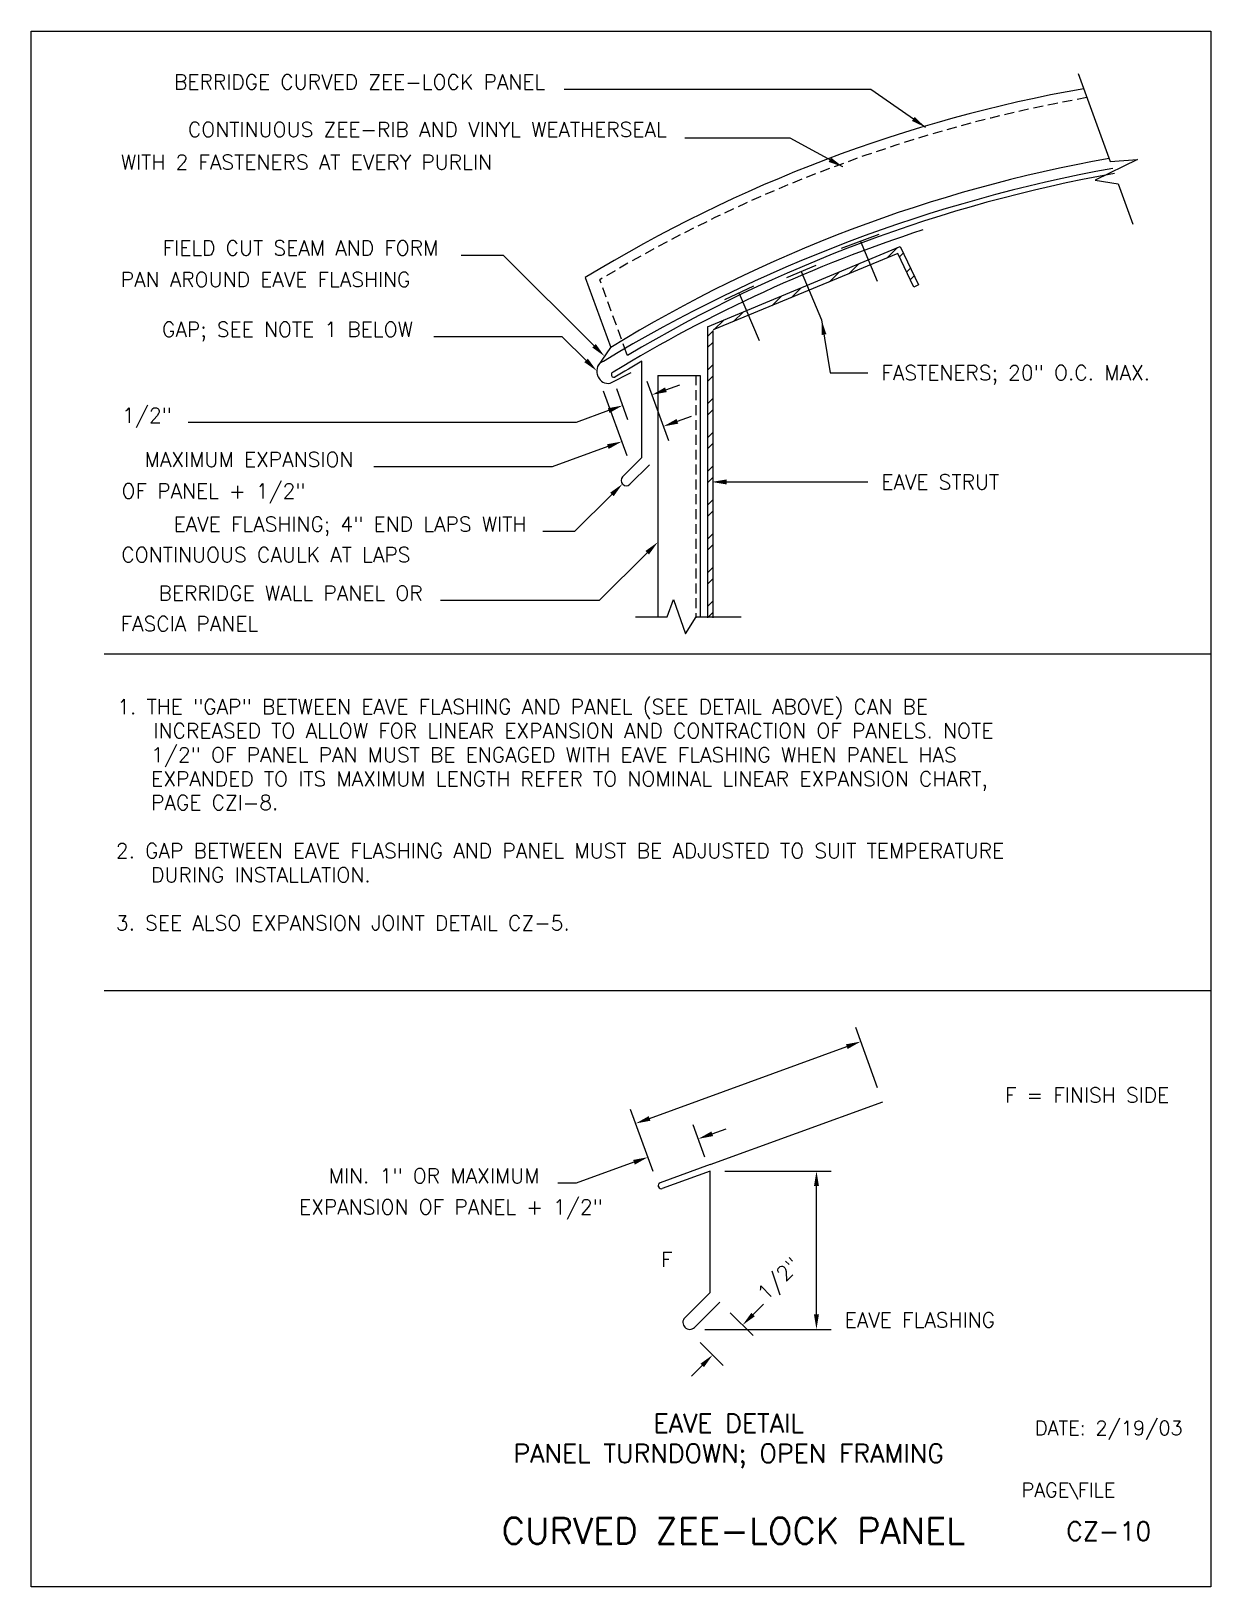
# Model space of a CAD drawing. Extents: x 0 to 27.8, y 0 to 36.6.
import ezdxf
from ezdxf.enums import TextEntityAlignment as Align

# ---------------------------------------------------------------- set-up
doc = ezdxf.new("R2010")
doc.units = 0
doc.header["$LTSCALE"] = 0.466655
doc.header["$MEASUREMENT"] = 0
doc.linetypes.add('HIDDENX2', pattern=[0.75, 0.5, -0.25])
doc.layers.get('0').update_dxf_attribs({"linetype": 'CONTINUOUS'})
for name, color, linetype in [('BORDER', 7, 'CONTINUOUS'), ('CMP-FLSH', 7, 'CONTINUOUS'), ('DIM-TXT', 7, 'CONTINUOUS'), ('STRCTR', 7, 'CONTINUOUS')]:
    doc.layers.add(name, color=color, linetype=linetype)
doc.styles.add('ROMANS', font='romans', dxfattribs={"height": 0.35})
doc.dimstyles.get("Standard").update_dxf_attribs({"dimtxt": 0.18, "dimasz": 0.18, "dimexe": 0.18, "dimexo": 0.0625, "dimgap": 0.09, "dimtad": 0, "dimtih": 1, "dimtoh": 1, "dimdec": 4, "dimzin": 0, "dimtxsty": 'ROMANS', "dimcen": 0.09, "dimazin": 3, "dimtfac": 1, "dimtdec": 4, "dimtofl": 0, "dimtmove": 0, "dimatfit": 3, "dimtolj": 1, "dimtzin": 0})

msp = doc.modelspace()

# ---------------------------------------------------------------- hatches: boundary and pattern name
at = {"layer": 'DIM-TXT', "linetype": 'CONTINUOUS'}
h = msp.add_hatch(dxfattribs=at)
h.set_pattern_fill('ANSI32', color=4, scale=1.5, style=0)
h.paths.add_polyline_path([(16.056, 29.6), (16.897, 29.948), (16.849, 30.061), (15.931, 29.679), (15.931, 22.847), (16.056, 22.847)])
h.paths.add_polyline_path([(18.325, 30.54), (18.276, 30.657), (16.849, 30.061), (16.897, 29.948)])
h.paths.add_polyline_path([(19.771, 31.139), (19.72, 31.259), (18.276, 30.657), (18.325, 30.54)])
h.paths.add_polyline_path([(20.412, 31.405), (20.789, 30.616), (20.902, 30.669), (20.471, 31.572), (19.72, 31.259), (19.771, 31.139)])

# ---------------------------------------------------------------- linework, layer by layer
at = {"color": 5, "linetype": 'CONTINUOUS'}
for p, q in [((0, 0), (0, 36.645)), ((0, 36.645), (27.79, 36.645)), ((27.79, 36.645), (27.79, 0)), ((27.79, 0), (0, 0))]:
    msp.add_line(p, q, dxfattribs=at)
at = {"layer": 'BORDER', "color": 5}
for p, q in [((1.718, 21.98), (27.79, 21.98)), ((1.718, 14.051), (27.79, 14.051))]:
    msp.add_line(p, q, dxfattribs=at)
at = {"layer": 'CMP-FLSH', "color": 6, "linetype": 'CONTINUOUS'}
for p, q in [((19.091, 31.533), (19.978, 31.864)), ((19.527, 31.717), (19.932, 30.758)), ((18.485, 31.127), (17.794, 30.836)), ((18.139, 30.981), (18.62, 29.842)), ((17.013, 30.636), (16.334, 30.317)), ((16.68, 30.463), (17.146, 29.357))]:
    msp.add_line(p, q, dxfattribs=at)
at = {"layer": 'CMP-FLSH', "color": 1, "linetype": 'CONTINUOUS'}
for p, q in [((13.054, 30.838), (13.653, 29.194)), ((13.346, 28.742), (13.653, 29.194)), ((14.046, 29.001), (14.024, 29.063)), ((13.637, 28.354), (14.135, 28.603)), ((14.387, 26.605), (14.387, 28.873)), ((13.358, 28.504), (13.338, 28.56)), ((13.93, 26.147), (14.387, 26.605)), ((14.563, 26.429), (14.105, 25.971)), ((15.993, 9.946), (20.059, 11.426)), ((15.993, 9.946), (14.819, 9.519)), ((15.993, 9.793), (14.868, 9.383)), ((15.993, 6.935), (15.993, 9.793)), ((14.777, 9.426), (14.776, 9.428)), ((15.398, 6.34), (15.993, 6.935)), ((16.221, 6.706), (15.626, 6.111))]:
    msp.add_line(p, q, dxfattribs=at)
at = {"layer": 'CMP-FLSH', "color": 9, "linetype": 'HIDDENX2'}
msp.add_line((14.024, 29.063), (13.397, 30.79), dxfattribs=at)
at = {"layer": 'CMP-FLSH', "color": 1, "linetype": 'CONTINUOUS'}
for centre, radius, start, end in [((13.561, 28.642), 0.238, 110.0004, 199.9993), ((13.73, 28.553), 0.062, 109.9998, 290.0007), ((13.582, 28.585), 0.238, 200.0001, 283.4719), ((14.015, 26.062), 0.12, 135.0017, 224.999), ((14.021, 26.056), 0.12, 225.0012, 314.9979), ((14.843, 9.452), 0.071, 109.9983, 200.0013), ((14.844, 9.45), 0.071, 200.0008, 289.999), ((15.508, 6.229), 0.156, 135.0026, 227.03), ((15.516, 6.222), 0.156, 222.9703, 315.0029)]:
    msp.add_arc(centre, radius, start, end, dxfattribs=at)
at = {"layer": 'DIM-TXT', "color": 3, "linetype": 'CONTINUOUS'}
for p, q in [((19.776, 35.272), (12.554, 35.272)), ((17.881, 34.126), (15.395, 34.126)), ((11.125, 31.362), (10.127, 31.362)), ((13.261, 29.232), (11.125, 31.362)), ((12.509, 29.444), (9.483, 29.444)), ((13.074, 28.887), (12.509, 29.444)), ((18.824, 28.598), (19.713, 28.598)), ((13.788, 28.224), (14.052, 27.497)), ((14.507, 28.397), (15.014, 27.006)), ((14.952, 28.197), (15.281, 28.317)), ((13.478, 28.175), (14.033, 26.649)), ((13.604, 27.707), (12.837, 27.427)), ((15.223, 27.454), (15.552, 27.574)), ((12.837, 27.427), (3.698, 27.427)), ((13.585, 26.858), (12.27, 26.38)), ((12.27, 26.38), (8.075, 26.38)), ((16.381, 26.026), (19.712, 26.026)), ((13.681, 25.731), (12.798, 24.857)), ((12.798, 24.857), (12.05, 24.857)), ((14.514, 24.36), (13.378, 23.231)), ((13.378, 23.231), (9.641, 23.231)), ((19.94, 11.755), (19.423, 13.174)), ((14.569, 11.034), (19.214, 12.725)), ((14.652, 9.781), (14.12, 11.244)), ((15.873, 10.122), (15.596, 10.882)), ((16.045, 10.673), (16.374, 10.792)), ((14.2, 10.001), (12.842, 9.507)), ((16.343, 9.793), (18.849, 9.793)), ((12.842, 9.507), (12.408, 9.507)), ((18.499, 6.416), (18.499, 9.443)), ((17.007, 6.415), (17.255, 6.663)), ((16.469, 6.459), (17.007, 5.92)), ((15.866, 6.066), (18.849, 6.066)), ((15.763, 5.753), (16.302, 5.215)), ((15.807, 5.215), (15.559, 4.967))]:
    msp.add_line(p, q, dxfattribs=at)
at = {"layer": 'DIM-TXT', "color": 1, "linetype": 'CONTINUOUS'}
for centre, radius, start, end in [((30.661, 2.102), 33.701, 100.0269, 121.496), ((31.763, -1.295), 35.269, 100.2661, 121.2242), ((31.26, 0.457), 33.701, 100.0269, 121.496), ((31.484, -0.151), 33.969, 100.1114, 120.8864), ((31.676, -0.884), 34.536, 108.0031, 121.3483), ((31.718, -1), 34.536, 120.1205, 121.3483)]:
    msp.add_arc(centre, radius, start, end, dxfattribs=at)
at = {"layer": 'DIM-TXT', "color": 9, "linetype": 'HIDDENX2'}
msp.add_arc((30.737, 1.892), 33.701, 100.0269, 120.9662, dxfattribs=at)
at = {"layer": 'DIM-TXT', "color": 3, "linetype": 'CONTINUOUS'}
for points in [[(13.302, 29.274), (13.22, 29.191), (13.509, 28.985)], [(13.115, 28.929), (13.033, 28.846), (13.324, 28.642)], [(14.932, 28.252), (14.972, 28.143), (14.623, 28.078)], [(13.584, 27.761), (13.624, 27.652), (13.932, 27.826)], [(15.203, 27.509), (15.243, 27.399), (14.894, 27.335)], [(13.565, 26.913), (13.605, 26.803), (13.914, 26.978)], [(16.381, 25.968), (16.381, 26.084), (16.031, 26.026)], [(13.64, 25.773), (13.722, 25.69), (13.929, 25.978)], [(14.472, 24.401), (14.555, 24.319), (14.762, 24.607)], [(19.194, 12.78), (19.234, 12.67), (19.543, 12.845)], [(14.549, 11.089), (14.589, 10.98), (14.24, 10.915)], [(16.025, 10.727), (16.065, 10.618), (15.716, 10.553)], [(14.18, 10.056), (14.22, 9.946), (14.529, 10.121)], [(18.441, 9.443), (18.557, 9.443), (18.499, 9.793)], [(16.966, 6.456), (17.048, 6.374), (16.76, 6.168)], [(18.441, 6.416), (18.557, 6.416), (18.499, 6.066)], [(15.766, 5.256), (15.848, 5.174), (16.054, 5.462)]]:
    msp.add_solid(points, dxfattribs=at)
at = {"layer": 'STRCTR', "color": 2, "linetype": 'CONTINUOUS'}
for p, q in [((24.663, 35.647), (25.416, 33.576)), ((26.063, 33.621), (25.061, 33.137)), ((25.416, 33.576), (26.063, 33.621)), ((25.061, 33.137), (25.608, 33.051)), ((25.608, 33.051), (25.953, 32.101)), ((14.979, 22.847), (15.13, 23.255)), ((15.13, 23.255), (15.415, 22.445)), ((14.24, 22.847), (14.979, 22.847)), ((15.415, 22.445), (15.667, 22.847)), ((15.667, 22.847), (16.725, 22.847))]:
    msp.add_line(p, q, dxfattribs=at)
at = {"layer": 'STRCTR', "color": 4, "linetype": 'CONTINUOUS'}
for p, q in [((15.934, 29.68), (20.471, 31.572)), ((20.471, 31.572), (20.902, 30.669)), ((20.412, 31.405), (16.067, 29.605)), ((20.789, 30.616), (20.412, 31.405)), ((20.902, 30.669), (20.789, 30.616)), ((15.931, 29.683), (15.931, 22.828)), ((16.056, 29.595), (16.056, 22.828)), ((14.762, 28.535), (15.762, 28.535)), ((14.762, 28.535), (14.762, 22.847)), ((15.762, 28.535), (15.762, 22.847))]:
    msp.add_line(p, q, dxfattribs=at)
at = {"layer": 'STRCTR', "color": 9, "linetype": 'HIDDENX2'}
msp.add_line((15.655, 28.535), (15.655, 22.827), dxfattribs=at)

# ---------------------------------------------------------------- texts
at = {"layer": 'BORDER', "color": 3, "linetype": 'CONTINUOUS', "style": 'ROMANS'}
for s, p in [('EAVE DETAIL', (16.432, 3.635)), ('PANEL TURNDOWN; OPEN FRAMING', (16.432, 2.926))]:
    msp.add_text(s, height=0.4375, dxfattribs=at).set_placement(p, align=Align.CENTER)
msp.add_text('DATE: 2/19/03', height=0.33285, dxfattribs=at).set_placement((25.384, 3.719), align=Align.MIDDLE)
msp.add_text('PAGE\\FILE', height=0.3328, dxfattribs=at).set_placement((23.328, 2.117))
at = {"layer": 'BORDER', "color": 5, "style": 'ROMANS'}
msp.add_text('CURVED ZEE-LOCK PANEL', height=0.6124, dxfattribs=at).set_placement((16.542, 1.324), align=Align.MIDDLE)
at = {"layer": 'BORDER', "color": 2, "linetype": 'CONTINUOUS', "style": 'ROMANS'}
msp.add_text('CZ-10', height=0.4375, dxfattribs=at).set_placement((25.384, 1.312), align=Align.MIDDLE)
at = {"layer": 'DIM-TXT', "color": 3, "linetype": 'CONTINUOUS', "style": 'ROMANS'}
for s, p in [('BERRIDGE CURVED ZEE-LOCK PANEL', (12.111, 35.272)), ('CONTINUOUS ZEE-RIB AND VINYL WEATHERSEAL', (14.972, 34.152)), ('FIELD CUT SEAM AND FORM', (9.593, 31.362)), ('GAP; SEE NOTE 1 BELOW', (8.993, 29.444)), ('1/2"', (3.314, 27.42)), ('MAXIMUM EXPANSION', (7.593, 26.38)), ('EAVE FLASHING; 4" END LAPS WITH', (11.665, 24.857)), ('BERRIDGE WALL PANEL OR', (9.225, 23.231)), ('MIN. 1" OR MAXIMUM', (11.975, 9.507))]:
    msp.add_text(s, height=0.35, dxfattribs=at).set_placement(p, align=Align.RIGHT)
for s, p in [('WITH 2 FASTENERS AT EVERY PURLIN', (2.111, 33.384)), ('PAN AROUND EAVE FLASHING', (2.11, 30.62)), ('FASTENERS; 20" O.C. MAX.', (20.028, 28.423)), ('OF PANEL + 1/2"', (2.129, 25.638)), ('EAVE STRUT', (20.027, 25.851)), ('CONTINUOUS CAULK AT LAPS', (2.126, 24.137)), ('FASCIA PANEL', (2.107, 22.511)), ('1. THE "GAP" BETWEEN EAVE FLASHING AND PANEL (SEE DETAIL ABOVE) CAN BE', (2.03, 20.558)), ('INCREASED TO ALLOW FOR LINEAR EXPANSION AND CONTRACTION OF PANELS. NOTE', (2.881, 19.991)), ('1/2" OF PANEL PAN MUST BE ENGAGED WITH EAVE FLASHING WHEN PANEL HAS', (2.826, 19.424)), ('EXPANDED TO ITS MAXIMUM LENGTH REFER TO NOMINAL LINEAR EXPANSION CHART,', (2.826, 18.858)), ('PAGE CZI-8.', (2.826, 18.298)), ('2. GAP BETWEEN EAVE FLASHING AND PANEL MUST BE ADJUSTED TO SUIT TEMPERATURE', (1.995, 17.164)), ('DURING INSTALLATION.', (2.826, 16.598)), ('3. SEE ALSO EXPANSION JOINT DETAIL CZ-5.', (1.995, 15.464)), ('F = FINISH SIDE', (22.937, 11.409)), ('EXPANSION OF PANEL + 1/2"', (6.31, 8.774)), ('F', (14.838, 7.535))]:
    msp.add_text(s, height=0.35, dxfattribs=at).set_placement(p)
msp.add_text('1/2"', height=0.35, rotation=45, dxfattribs=at).set_placement((17.731, 7.139), align=Align.CENTER)
at = {"layer": 'DIM-TXT', "color": 4, "linetype": 'CONTINUOUS', "style": 'ROMANS'}
msp.add_text('EAVE FLASHING', height=0.35, dxfattribs=at).set_placement((19.165, 6.112))

# ---------------------------------------------------------------- leaders
at = {"layer": 'DIM-TXT', "color": 3, "linetype": 'CONTINUOUS'}
for points in [[(21.068, 34.378), (19.776, 35.272)], [(19.122, 33.447), (17.881, 34.126)], [(18.62, 29.842), (18.824, 28.598)]]:
    msp.add_leader(points, dimstyle='STANDARD', override={"dimtxt": 0.35, "dimasz": 0.35, "dimexe": 0.35, "dimexo": 0.35, "dimgap": 0.35, "dimtih": 0, "dimtoh": 0, "dimlfac": -0.0625, "dimcen": 0.35, "dimclrd": 3, "dimclre": 3, "dimclrt": 3, "dimtix": 1}, dxfattribs=at)

doc.saveas('drawing.dxf')
